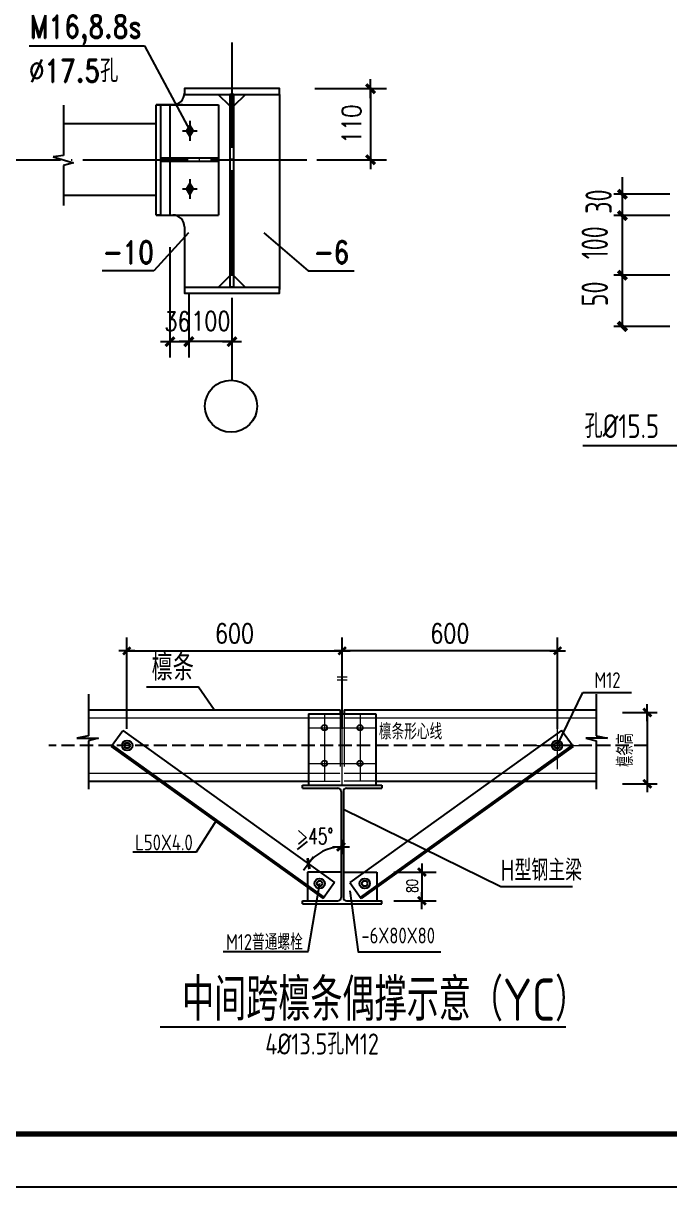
# Model space of a CAD drawing. Extents: x 69728788 to 150163257, y 20675998 to 43663798.
# Drawn here: x 75104418 to 75116666, y 20675998 to 20698041 of the extents above; entities that cross this region are included whole.
import ezdxf
from ezdxf.enums import TextEntityAlignment as Align

# ---------------------------------------------------------------- set-up
doc = ezdxf.new("R2010")
doc.units = 0
doc.header["$LTSCALE"] = 1000
doc.header["$MEASUREMENT"] = 0
for name, pattern in [('CENTER', [2, 1.25, -0.25, 0.25, -0.25]), ('CENTERX2', [101.6, 63.5, -12.7, 12.7, -12.7]), ('DASH', [0.35, 0.25, -0.1]), ('DASHED2', [0.375, 0.25, -0.125]), ('DOTE', [2.42, 2, -0.2, 0.02, -0.2])]:
    doc.linetypes.add(name, pattern=pattern)
doc.layers.get('0').update_dxf_attribs({"linetype": 'CONTINUOUS'})
doc.layers.get('DEFPOINTS').update_dxf_attribs({"linetype": 'CONTINUOUS'})
for name, color, linetype in [('AXIS', 3, 'CONTINUOUS'), ('CENTER', 4, 'CENTER'), ('DOTE', 251, 'DOTE'), ('PUB_DIM', 3, 'CONTINUOUS'), ('PUB_TEXT', 7, 'CONTINUOUS'), ('PUB_TITLE', 4, 'CONTINUOUS'), ('一般文字', 6, 'CONTINUOUS'), ('墙线', 2, 'CONTINUOUS'), ('尺寸', 3, 'CONTINUOUS')]:
    doc.layers.add(name, color=color, linetype=linetype)
doc.layers.add('系杆支撑', color=2, linetype='CONTINUOUS', lineweight=25)
doc.layers.add('轴线', color=1, linetype='CENTERX2', lineweight=13)
doc.styles.add('_HZTXT', font='tssdeng.shx', dxfattribs={"width": 0.8, "bigfont": 'tssdchn.shx'})
doc.styles.add('DIM_FONT', font='SIMPLEX.shx', dxfattribs={"width": 0.8})
doc.styles.add('hztxt', font='romand_pkpm', dxfattribs={"bigfont": 'hztxt'})
doc.styles.add('TSSD_Dimension', font='Tssdeng.shx', dxfattribs={"width": 0.7, "bigfont": 'hztxt.shx'})
doc.styles.add('TSSD_Rein', font='atssdeng.shx', dxfattribs={"width": 0.7, "bigfont": 'atssdchn.shx'})
doc.styles.add('正文', font='romans.shx', dxfattribs={"width": 0.71, "bigfont": 'hztxt.shx'})
doc.dimstyles.new('DIMN$0', dxfattribs={"dimtxt": 300, "dimasz": 1, "dimexe": 250, "dimexo": 300, "dimgap": 150, "dimtad": 1, "dimdec": 0, "dimdsep": 46, "dimtxsty": 'DIM_FONT', "dimblk": '_DIMX', "dimcen": 2.5, "dimclrt": 7, "dimadec": 0, "dimazin": 0, "dimtfac": 1, "dimtdec": 0, "dimtix": 1, "dimtmove": 2, "dimatfit": 3, "dimldrblk": '_DIMX', "dimfxl": 1, "dimtolj": 1, "dimtzin": 0, "dimarcsym": 0})
doc.dimstyles.new('副本(10)WGH', dxfattribs={"dimscale": 1.2, "dimtxt": 300, "dimasz": 1, "dimexe": 250, "dimexo": 300, "dimgap": 150, "dimtad": 1, "dimdec": 0, "dimlfac": 0.1, "dimzin": 0, "dimdsep": 46, "dimtxsty": 'DIM_FONT', "dimblk1": '_DIMX', "dimblk2": '_DIMX', "dimsah": 1, "dimcen": 0.09, "dimclrd": 3, "dimclre": 3, "dimclrt": 7, "dimadec": 0, "dimazin": 0, "dimtfac": 1, "dimtdec": 0, "dimtix": 1, "dimtmove": 2, "dimatfit": 3, "dimldrblk": '_DIMX', "dimfxl": 1, "dimtolj": 1, "dimtzin": 0, "dimarcsym": 0})

# ---------------------------------------------------------------- blocks, each defined once
blk = doc.blocks.new('_DIMX')
blk.add_line((-150, 0), (150, 0))
at = {"const_width": 50}
blk.add_lwpolyline([(-70, -70), (70, 70)], dxfattribs=at)
blk = doc.blocks.new('*D7963')
at = {"layer": 'DEFPOINTS', "color": 0, "ltscale": 100}
for p in [(75109583, 20696802), (75109621, 20695456), (75110998, 20695456)]:
    blk.add_point(p, dxfattribs=at)
at = {"layer": 'PUB_DIM', "color": 3, "lineweight": -2, "ltscale": 100}
for p, q in [((75109943, 20696802), (75111298, 20696802)), ((75110998, 20696801), (75110998, 20695457)), ((75109981, 20695456), (75111298, 20695456))]:
    blk.add_line(p, q, dxfattribs=at)
at = {"layer": 'PUB_DIM', "color": 3, "lineweight": -2, "ltscale": 100, "xscale": 1.2, "yscale": 1.2, "zscale": 1.2}
for p, rotation in [((75110998, 20696802), 90), ((75110998, 20695456), 270)]:
    blk.add_blockref('_DIMX', p, dxfattribs=dict(at, rotation=rotation))
at = {"layer": 'PUB_DIM', "color": 7, "lineweight": 20, "ltscale": 100, "insert": (75110638, 20696129), "char_height": 360, "attachment_point": 5, "rotation": 90, "style": 'DIM_FONT'}
blk.add_mtext('\\A1;110', dxfattribs=at)
blk = doc.blocks.new('*D7964')
at = {"layer": 'DEFPOINTS', "color": 0, "ltscale": 100}
for p in [(75108372, 20693115), (75107555, 20692906), (75107555, 20692009)]:
    blk.add_point(p, dxfattribs=at)
at = {"layer": 'PUB_DIM', "color": 3, "lineweight": -2, "ltscale": 100}
for p, q in [((75108372, 20692755), (75108372, 20691709)), ((75107555, 20692546), (75107555, 20691709)), ((75108370, 20692009), (75107556, 20692009))]:
    blk.add_line(p, q, dxfattribs=at)
at = {"layer": 'PUB_DIM', "color": 3, "lineweight": -2, "ltscale": 100, "xscale": 1.2, "yscale": 1.2, "zscale": 1.2, "rotation": 180}
blk.add_blockref('_DIMX', (75107555, 20692009), dxfattribs=at)
at = {"layer": 'PUB_DIM', "color": 3, "lineweight": -2, "ltscale": 100, "xscale": 1.2, "yscale": 1.2, "zscale": 1.2}
blk.add_blockref('_DIMX', (75108372, 20692009), dxfattribs=at)
at = {"layer": 'PUB_DIM', "color": 7, "lineweight": 20, "ltscale": 100, "insert": (75107973, 20692399), "char_height": 360, "attachment_point": 5, "style": 'DIM_FONT'}
blk.add_mtext('\\A1;100', dxfattribs=at)
blk = doc.blocks.new('*D7965')
at = {"layer": 'DEFPOINTS', "color": 0, "ltscale": 100}
for p in [(75107198, 20694157), (75107555, 20693263), (75107555, 20692009)]:
    blk.add_point(p, dxfattribs=at)
at = {"layer": 'PUB_DIM', "color": 3, "lineweight": -2, "ltscale": 100}
for p, q in [((75107198, 20693797), (75107198, 20691709)), ((75107555, 20692903), (75107555, 20691709)), ((75107197, 20692009), (75107196, 20692009)), ((75107198, 20692009), (75107555, 20692009)), ((75107556, 20692009), (75107558, 20692009))]:
    blk.add_line(p, q, dxfattribs=at)
at = {"layer": 'PUB_DIM', "color": 3, "lineweight": -2, "ltscale": 100, "xscale": 1.2, "yscale": 1.2, "zscale": 1.2}
blk.add_blockref('_DIMX', (75107198, 20692009), dxfattribs=at)
at = {"layer": 'PUB_DIM', "color": 3, "lineweight": -2, "ltscale": 100, "xscale": 1.2, "yscale": 1.2, "zscale": 1.2, "rotation": 180}
blk.add_blockref('_DIMX', (75107555, 20692009), dxfattribs=at)
at = {"layer": 'PUB_DIM', "color": 7, "lineweight": 20, "ltscale": 100, "insert": (75107339, 20692391), "char_height": 360, "attachment_point": 5, "style": 'DIM_FONT'}
blk.add_mtext('\\A1;36', dxfattribs=at)
blk = doc.blocks.new('*D7970')
at = {"layer": 'AXIS', "color": 0, "lineweight": -2}
for p, q in [((75110460, 20684675), (75110460, 20686401)), ((75114542, 20684675), (75114542, 20686401)), ((75114541, 20686151), (75110461, 20686151))]:
    blk.add_line(p, q, dxfattribs=at)
at = {"layer": 'DEFPOINTS', "color": 0}
for p in [(75110460, 20686151), (75110460, 20684375), (75114542, 20684375)]:
    blk.add_point(p, dxfattribs=at)
at = {"layer": 'AXIS', "color": 0, "lineweight": -2, "rotation": 180}
blk.add_blockref('_DIMX', (75110460, 20686151), dxfattribs=at)
at = {"layer": 'AXIS', "color": 0, "lineweight": -2}
blk.add_blockref('_DIMX', (75114542, 20686151), dxfattribs=at)
at = {"layer": 'AXIS', "color": 7, "insert": (75112501, 20686481), "char_height": 360, "attachment_point": 5, "style": 'DIM_FONT'}
blk.add_mtext('\\A1;600', dxfattribs=at)

msp = doc.modelspace()

# ---------------------------------------------------------------- hatches: boundary and pattern name
at = {"layer": '系杆支撑'}
h = msp.add_hatch(color=256, dxfattribs=at)
h.paths.add_polyline_path([(75107574.2, 20696104.8), (75107511, 20696002), (75107574.2, 20696002)])
h.paths.add_polyline_path([(75107600.2, 20696062.7), (75107574.2, 20696104.8), (75107574.2, 20696006.8)])
h.paths.add_polyline_path([(75107600.2, 20696062.7), (75107574.2, 20696006.8), (75107574.2, 20696002), (75107637.5, 20696002)])
h.paths.add_polyline_path([(75107637.5, 20696002), (75107574.2, 20696002), (75107574.2, 20695899.2)])
h.paths.add_polyline_path([(75107574.2, 20696002), (75107511, 20696002), (75107574.2, 20695899.2)])
h = msp.add_hatch(color=256, dxfattribs=at)
h.paths.add_polyline_path([(75107574.2, 20695004.7), (75107511, 20694901.9), (75107574.2, 20694901.9)])
h.paths.add_polyline_path([(75107600.2, 20694962.6), (75107574.2, 20695004.7), (75107574.2, 20694906.6)])
h.paths.add_polyline_path([(75107600.2, 20694962.6), (75107574.2, 20694906.6), (75107574.2, 20694901.9), (75107637.5, 20694901.9)])
h.paths.add_polyline_path([(75107637.5, 20694901.9), (75107574.2, 20694901.9), (75107574.2, 20694799.1)])
h.paths.add_polyline_path([(75107574.2, 20694901.9), (75107511, 20694901.9), (75107574.2, 20694799.1)])

# ---------------------------------------------------------------- linework, layer by layer
for p, q in [((75104532.9, 20697616.4), (75106716.5, 20697616.4)), ((75106716.5, 20697616.4), (75107574.2, 20696009.3)), ((75107471.4, 20696694.2), (75107471.4, 20696717.2)), ((75108332.6, 20696474.2), (75108112.5, 20696694.2)), ((75108410.6, 20696694.2), (75108332.6, 20696694.2)), ((75108410.6, 20696474.2), (75108630.6, 20696694.2)), ((75109271.7, 20696694.2), (75109271.7, 20692994.2)), ((75107471.4, 20694186.8), (75107471.4, 20692994.2)), ((75107551.5, 20694073), (75106889.3, 20693351.5)), ((75108974.8, 20694073), (75109817, 20693351.5)), ((75106889.3, 20693351.5), (75105911.2, 20693351.5)), ((75108332.6, 20693257.4), (75108112.5, 20693037.4)), ((75108410.6, 20693257.4), (75108630.6, 20693037.4)), ((75109817, 20693351.5), (75110688, 20693351.5)), ((75108410.6, 20693037.4), (75108332.6, 20693037.4)), ((75105651.7, 20685327.6, 6.9), (75105651.7, 20684538.1, 6.9)), ((75115269.3, 20685327.6, 6.9), (75115269.3, 20684538.1, 6.9)), ((75105651.7, 20685031.9, 6.9), (75110423, 20685031.9, 6.9)), ((75109823, 20684956.9, 6.9), (75111098, 20684956.9, 6.9)), ((75109823, 20684956.9, 6.9), (75109823, 20683606.9, 6.9)), ((75110423, 20685031.9, 6.9), (75110423, 20684956.9, 6.9)), ((75110498, 20685031.9, 6.9), (75110498, 20684956.9, 6.9)), ((75110498, 20685031.9, 6.9), (75115269.3, 20685031.9, 6.9)), ((75111098, 20684956.9, 6.9), (75111098, 20683606.9, 6.9)), ((75106084.7, 20684337.8, 6.9), (75106303.9, 20684642.1, 6.9)), ((75106303.9, 20684642.1, 6.9), (75110317.5, 20681764.8, 6.9)), ((75114617.1, 20684642.1, 6.9), (75110603.5, 20681764.8, 6.9)), ((75114836.3, 20684337.8, 6.9), (75114617.1, 20684642.1, 6.9)), ((75105651.7, 20684538.1, 6.9), (75105433.6, 20684497.3, 6.9)), ((75105433.6, 20684497.3, 6.9), (75105842.4, 20684497.3, 6.9)), ((75105842.4, 20684497.3, 6.9), (75105651.7, 20684442.9, 6.9)), ((75105651.7, 20684442.9, 6.9), (75105651.7, 20683530.9, 6.9)), ((75115487.3, 20684497.3, 6.9), (75115078.6, 20684497.3, 6.9)), ((75115078.6, 20684497.3, 6.9), (75115269.3, 20684442.9, 6.9)), ((75115269.3, 20684538.1, 6.9), (75115487.3, 20684497.3, 6.9)), ((75115269.3, 20684442.9, 6.9), (75115269.3, 20683530.9, 6.9)), ((75106084.7, 20684337.8, 6.9), (75110098.3, 20681460.5, 6.9)), ((75106102.2, 20684362.2, 6.9), (75110115.8, 20681484.9, 6.9)), ((75114818.7, 20684362.2, 6.9), (75110805.2, 20681484.9, 6.9)), ((75114836.3, 20684337.8, 6.9), (75110822.7, 20681460.5, 6.9)), ((75105651.7, 20683681.9, 6.9), (75109823, 20683681.9, 6.9)), ((75109710.5, 20683606.9, 6.9), (75111210.5, 20683606.9, 6.9)), ((75109710.5, 20683546.9, 6.9), (75109710.5, 20683606.9, 6.9)), ((75109710.5, 20683546.9, 6.9), (75110378, 20683546.9, 6.9)), ((75110543, 20683546.9, 6.9), (75111210.5, 20683546.9, 6.9)), ((75111098, 20683681.9, 6.9), (75115269.3, 20683681.9, 6.9)), ((75111210.5, 20683606.9, 6.9), (75111210.5, 20683546.9, 6.9)), ((75110438, 20683486.9, 6.9), (75110438, 20681476.8, 6.9)), ((75110483, 20683486.9, 6.9), (75110483, 20681476.8, 6.9)), ((75109795.7, 20682539.1, 6.9), (75109607.4, 20682386.6, 6.9)), ((75110438, 20681960.1, 6.9), (75109801.4, 20681960.1, 6.9)), ((75109801.4, 20681960.1, 6.9), (75109801.4, 20681416.8, 6.9)), ((75110483, 20681960.1, 6.9), (75111119.6, 20681960.1, 6.9)), ((75111119.6, 20681960.1, 6.9), (75111119.6, 20681416.8, 6.9)), ((75110317.5, 20681764.8, 6.9), (75110098.3, 20681460.5, 6.9)), ((75110603.5, 20681764.8, 6.9), (75110822.7, 20681460.5, 6.9)), ((75109710.5, 20681416.8, 6.9), (75110378, 20681416.8, 6.9)), ((75109710.5, 20681356.8, 6.9), (75109710.5, 20681416.8, 6.9)), ((75109710.5, 20681356.8, 6.9), (75111210.5, 20681356.8, 6.9)), ((75110543, 20681416.8, 6.9), (75111210.5, 20681416.8, 6.9)), ((75111210.5, 20681356.8, 6.9), (75111210.5, 20681416.8, 6.9)), ((75107011.8, 20679029.4, 6.9), (75114697.4, 20679029.4, 6.9))]:
    msp.add_line(p, q)
at = {"color": 3}
for p, q in [((75105177.6, 20695537.9), (75104985.7, 20695509)), ((75104985.7, 20695509), (75105367.7, 20695394.1)), ((75105367.7, 20695394.1), (75105177.6, 20695345.1))]:
    msp.add_line(p, q, dxfattribs=at)
at = {"color": 7}
for p, q in [((75115769.1, 20692297.2), (75115769.1, 20695124.7)), ((75116665.7, 20694801.5), (75115607.5, 20694801.5)), ((75116665.7, 20694397.6), (75115607.5, 20694397.6)), ((75116665.7, 20693266.6), (75115607.5, 20693266.6)), ((75116665.7, 20692297.2), (75115607.5, 20692297.2)), ((75116914, 20690037.2), (75115017, 20690037.2))]:
    msp.add_line(p, q, dxfattribs=at)
at = {"linetype": 'DASH'}
msp.add_line((75116240.7, 20684356.9, 6.9), (75104902.4, 20684356.9, 6.9), dxfattribs=at)
at = {"ltscale": 100}
msp.add_line((75113463.7, 20681677.6, 6.9), (75110483, 20683147, 6.9), dxfattribs=at)
msp.add_lwpolyline([(75108332.6, 20693037.4), (75107471.4, 20693037.4), (75107471.4, 20692929.4), (75109271.7, 20692929.4), (75109271.7, 20693037.4), (75108410.6, 20693037.4), (75108410.6, 20696694.2), (75109271.7, 20696694.2), (75109271.7, 20696802.2), (75107471.4, 20696802.2), (75107471.4, 20696694.2), (75108332.6, 20696694.2)], close=True)
at = {"color": 7, "const_width": 72.7}
for points in [[(75115688.3, 20694882.3), (75115849.9, 20694720.7)], [(75115688.3, 20694882.3), (75115849.9, 20694720.7)], [(75115688.3, 20694478.4), (75115849.9, 20694316.8)], [(75115688.3, 20694478.4), (75115849.9, 20694316.8)], [(75115688.3, 20693347.4), (75115849.9, 20693185.9)], [(75115688.3, 20693347.4), (75115849.9, 20693185.9)], [(75115688.3, 20692378), (75115849.9, 20692216.4)], [(75115688.3, 20692378), (75115849.9, 20692216.4)]]:
    msp.add_lwpolyline(points, dxfattribs=at)
at = {"const_width": 33.3, "elevation": 6.9}
msp.add_lwpolyline([(75107011.8, 20679029.4), (75114697.4, 20679029.4)], dxfattribs=at)
for centre, radius in [((75108355, 20690785.1), 493.7), ((75110123, 20684694.4, 6.9), 52.5), ((75110798, 20684694.4, 6.9), 52.5), ((75106389, 20684356.9, 6.9), 97.4), ((75106389, 20684356.9, 6.9), 52.5), ((75114532, 20684356.9, 6.9), 97.4), ((75114532, 20684356.9, 6.9), 52.5), ((75110123, 20684019.4, 6.9), 52.5), ((75110798, 20684019.4, 6.9), 52.5), ((75110033.6, 20681742.3, 6.9), 97.4), ((75110033.6, 20681742.3, 6.9), 52.5), ((75110887.4, 20681742.3, 6.9), 97.4), ((75110887.4, 20681742.3, 6.9), 52.5)]:
    msp.add_circle(centre, radius)
for centre, radius, start, end in [((75107251.4, 20696717.2), 220, 270, 0), ((75107251.4, 20694186.8), 220, 0, 90), ((75110378, 20683486.9, 6.9), 60, 0, 90), ((75110543, 20683486.9, 6.9), 60, 90, 180), ((75110378, 20681476.8, 6.9), 60, 270, 0), ((75110543, 20681476.8, 6.9), 60, 180, 270)]:
    msp.add_arc(centre, radius, start, end)
at = {"layer": 'CENTER'}
for p, q in [((75110483, 20682481.8, 6.9), (75110438, 20682481.8, 6.9)), ((75110460.5, 20682572.5, 6.9), (75110460.5, 20682300.9, 6.9))]:
    msp.add_line(p, q, dxfattribs=at)
at = {"layer": 'DOTE', "color": 1, "linetype": 'DOTE'}
for p, q in [((75108371.9, 20697677.8), (75108371.4, 20691278.9)), ((75103125.3, 20695455.4), (75109791.5, 20695455.7))]:
    msp.add_line(p, q, dxfattribs=at)
at = {"layer": 'PUB_DIM'}
for p, q in [((75115771.8, 20684981.3, 6.9), (75116426.3, 20684981.3, 6.9)), ((75116240.7, 20684979.1, 6.9), (75116240.7, 20683631.2, 6.9)), ((75115771.8, 20683631.2, 6.9), (75116426.3, 20683631.2, 6.9)), ((75111441, 20681960.1, 6.9), (75112239.6, 20681960.1, 6.9)), ((75111971.8, 20681961.2, 6.9), (75111971.8, 20681962.3, 6.9)), ((75111971.8, 20681960.1, 6.9), (75111971.8, 20681416.8, 6.9)), ((75111441, 20681416.8, 6.9), (75112239.6, 20681416.8, 6.9)), ((75111971.8, 20681415.7, 6.9), (75111971.8, 20681414.7, 6.9))]:
    msp.add_line(p, q, dxfattribs=at)
at = {"layer": 'PUB_TEXT'}
msp.add_arc((75110438, 20681678.4, 6.9), 758, 90.08099, 144.28283, dxfattribs=at)
at = {"layer": 'PUB_TITLE'}
msp.add_lwpolyline([(75041786, 20675997.7), (75130986, 20675997.7), (75130986, 20717997.7), (75041786, 20717997.7)], close=True, dxfattribs=at)
at = {"layer": 'PUB_TITLE', "const_width": 100}
msp.add_lwpolyline([(75044286, 20676997.7), (75129986, 20676997.7), (75129986, 20716997.7), (75044286, 20716997.7)], close=True, dxfattribs=at)
at = {"layer": '墙线'}
for p, q in [((75114532, 20684356.9, 6.9), (75115019.9, 20685360.9, 6.9)), ((75115019.9, 20685360.9, 6.9), (75115941.3, 20685360.9, 6.9))]:
    msp.add_line(p, q, dxfattribs=at)
at = {"layer": '尺寸'}
msp.add_line((75114824.4, 20681677.6, 6.9), (75113463.7, 20681677.6, 6.9), dxfattribs=at)
at = {"layer": '尺寸', "elevation": 6.9}
for points in [[(75108037.3, 20685031.9), (75107740.2, 20685465.2), (75106752.1, 20685465.2)], [(75108082.2, 20682941.6), (75107695.4, 20682338.1), (75106493.5, 20682338.1)], [(75110033.6, 20681742.3), (75109808.6, 20680448.8), (75108206.4, 20680448.8)], [(75110602.9, 20681606.8), (75110762.5, 20680446.5), (75112329.5, 20680446.5)]]:
    msp.add_lwpolyline(points, dxfattribs=at)
at = {"layer": '尺寸'}
msp.add_solid([(75108082, 20682941.6, 6.9), (75108082.4, 20682942.6, 6.9), (75108082.3, 20682941.5, 6.9)], dxfattribs=at)
at = {"layer": '系杆支撑'}
for p, q in [((75105177.6, 20696490.7), (75105177.6, 20695537.9)), ((75106936.8, 20696497.1), (75107026.8, 20696497.1)), ((75106936.8, 20694406.8), (75106936.8, 20696497.1)), ((75107434.1, 20696497.1), (75106936.8, 20696497.1)), ((75107026.8, 20696497.1), (75108114.5, 20696497)), ((75107026.8, 20694406.8), (75107026.8, 20696497.1)), ((75107198.1, 20696497.1), (75107198.1, 20694406.8)), ((75108114.5, 20696497), (75108114.4, 20694406.8)), ((75106936.8, 20696136.5), (75105177.6, 20696136.5)), ((75107574.2, 20696104.8), (75107511, 20696002)), ((75107574.2, 20696189.8), (75107574.2, 20695814.3)), ((75107574.2, 20696104.8), (75107637.5, 20696002)), ((75107436.1, 20696002), (75107712.4, 20696002)), ((75107574.2, 20695899.2), (75107511, 20696002)), ((75107574.2, 20695899.2), (75107637.5, 20696002)), ((75108114.4, 20695482.6), (75107026.8, 20695482.6)), ((75107026.8, 20695428.6), (75108114.4, 20695428.5)), ((75105177.6, 20695345.1), (75105177.6, 20694585.1)), ((75107574.2, 20695004.7), (75107511, 20694901.9)), ((75107574.2, 20695089.6), (75107574.2, 20694714.2)), ((75107574.2, 20695004.7), (75107637.5, 20694901.9)), ((75106936.8, 20694774.7), (75105177.5, 20694774.7)), ((75107436.1, 20694901.9), (75107712.4, 20694901.9)), ((75107574.2, 20694799.1), (75107511, 20694901.9)), ((75107574.2, 20694799.1), (75107637.5, 20694901.9)), ((75107026.8, 20694406.8), (75106936.8, 20694406.8)), ((75106936.8, 20694406.8), (75107434.1, 20694406.8)), ((75107026.8, 20694406.8), (75108114.4, 20694406.8)), ((75107026.8, 20694406.8), (75108114.4, 20694406.8))]:
    msp.add_line(p, q, dxfattribs=at)
at = {"layer": '轴线', "ltscale": 0.02}
for p, q in [((75110460.5, 20683606.9, 6.9), (75110460.5, 20686321.1, 6.9)), ((75110123, 20684956.9, 6.9), (75110123, 20683606.9, 6.9)), ((75110798, 20684956.9, 6.9), (75110798, 20683606.9, 6.9)), ((75109823, 20684694.4, 6.9), (75111098, 20684694.4, 6.9)), ((75113983.9, 20684356.9, 6.9), (75115032.9, 20684356.9, 6.9)), ((75109823, 20684019.4, 6.9), (75111098, 20684019.4, 6.9))]:
    msp.add_line(p, q, dxfattribs=at)
at = {"layer": '轴线'}
for p, q in [((75110367.6, 20685659.3, 6.9), (75110553.4, 20685659.3, 6.9)), ((75110367.6, 20685603.6, 6.9), (75110553.4, 20685603.6, 6.9))]:
    msp.add_line(p, q, dxfattribs=at)
at = {"layer": '轴线', "linetype": 'DASHED2', "ltscale": 0.04}
for p, q in [((75105651.7, 20684881.9, 6.9), (75110423, 20684881.9, 6.9)), ((75110498, 20684881.9, 6.9), (75115269.3, 20684881.9, 6.9)), ((75105651.7, 20683831.9, 6.9), (75110423, 20683831.9, 6.9)), ((75110498, 20683831.9, 6.9), (75115269.3, 20683831.9, 6.9))]:
    msp.add_line(p, q, dxfattribs=at)
at = {"layer": '轴线', "linetype": 'DASHED2', "ltscale": 4}
for p, q in [((75110423, 20684956.9, 6.9), (75110423, 20683681.9, 6.9)), ((75110498, 20684956.9, 6.9), (75110498, 20683681.9, 6.9)), ((75109823, 20683681.9, 6.9), (75110423, 20683681.9, 6.9)), ((75111098, 20683681.9, 6.9), (75110498, 20683681.9, 6.9))]:
    msp.add_line(p, q, dxfattribs=at)
at = {"layer": '轴线', "ltscale": 50}
msp.add_line((75114532, 20684784.7, 6.9), (75114532, 20683910.8, 6.9), dxfattribs=at)

# ---------------------------------------------------------------- block references
at = {"layer": 'PUB_DIM', "xscale": 1.07145357131958, "yscale": 1.07145357131958, "zscale": 1.07145357}
for p, rotation in [((75116240.7, 20684981.3, 6.9), 90), ((75116240.7, 20683631.2, 6.9), 270), ((75111971.8, 20681960.1, 6.9), 270), ((75111971.8, 20681416.8, 6.9), 90)]:
    msp.add_blockref('_DIMX', p, dxfattribs=dict(at, rotation=rotation))
at = {"layer": 'PUB_TEXT', "yscale": 1.07145357131958, "zscale": 1.07145357}
for p, xscale, rotation in [((75110438, 20682436.4, 6.9), 1.071453570692658, 0.04049385563440457), ((75109821.9, 20682120.1, 6.9), 1.071453571307022, 234.3233202485111)]:
    msp.add_blockref('_DIMX', p, dxfattribs=dict(at, xscale=xscale, rotation=rotation))

# ---------------------------------------------------------------- texts
at = {"color": 7, "style": 'TSSD_Rein', "width": 0.7}
for s, p in [('30', (75115318.7, 20694661.9)), ('100', (75115245.3, 20693882.8)), ('50', (75115245.3, 20692913.4))]:
    msp.add_text(s, height=500, rotation=90, dxfattribs=at).set_placement(p, align=Align.MIDDLE_CENTER)
at = {"attachment_point": 5, "rotation": 90, "style": '正文'}
for s, insert, char_height in [('\\A1;檩条高', (75115822.5, 20684272.1, 6.9), 300.01), ('\\A1;80', (75111785.9, 20681693.6, 6.9), 214.29)]:
    msp.add_mtext(s, dxfattribs=dict(at, insert=insert, char_height=char_height))
at = {"insert": (75109944.9, 20682638.7, 6.9), "char_height": 300.01, "attachment_point": 5, "style": '正文'}
msp.add_mtext('\\A1;>45%%d', dxfattribs=at)
at = {"layer": 'PUB_TEXT', "width": 0.8}
for s, height, style, p in [('孔%%c15.5', 450, 'TSSD_Rein', (75115052.9, 20690183.2)), ('孔%%c15.5', 450, 'TSSD_Rein', (75115052.9, 20690183.2)), ('檩条', 500, 'TSSD_Dimension', (75106850.2, 20685588.2, 6.9)), ('M12', 300.01, 'TSSD_Dimension', (75115239.4, 20685445.6, 6.9)), ('檩条形心线', 300.01, 'TSSD_Dimension', (75111155.7, 20684470.9, 6.9)), ('L50X4.0', 300.01, 'TSSD_Dimension', (75106538.4, 20682370.4, 6.9)), ('H型钢主梁', 400, 'TSSD_Dimension', (75113460.9, 20681794.1, 6.9)), ('-6X80X80', 300.01, 'TSSD_Dimension', (75110825.1, 20680607.2, 6.9)), ('M12普通螺栓', 300.01, 'TSSD_Dimension', (75108259.5, 20680483.6, 6.9)), ('4%%C13.5孔M12', 400, 'TSSD_Dimension', (75109003.6, 20678502.4, 6.9))]:
    msp.add_text(s, height=height, dxfattribs=dict(at, style=style)).set_placement(p)
at = {"layer": '一般文字', "color": 6, "linetype": 'Continuous', "lineweight": -3, "style": 'hztxt', "width": 0.8}
for s, p in [('M16,8.8s', (75104542.9, 20697761)), ('%%c17.5孔', (75104526.3, 20696925.4)), ('-10', (75105931.6, 20693485.5)), ('-6', (75109927.1, 20693485.5))]:
    msp.add_text(s, height=432, dxfattribs=at).set_placement(p)
at = {"layer": '一般文字', "color": 7, "style": '_HZTXT', "width": 0.8}
msp.add_text('中间跨檩条偶撑示意（YC）', height=800, dxfattribs=at).set_placement((75107426.7, 20679142.5, 6.9))

# ---------------------------------------------------------------- dimensions: what is measured, and where the dimension line sits
at = {"layer": 'AXIS'}
msp.add_linear_dim(base=(75110460.5, 20686150.6, 6.9), p1=(75106379.3, 20684375.2, 6.9), p2=(75110460.5, 20684375.2, 6.9), text='600', dimstyle='DIMN$0', override={"dimtxt": 360}, dxfattribs=at).render()
dim = msp.add_linear_dim(base=(75110460.5, 20686150.6, 6.9), p1=(75114541.6, 20684375.2, 6.9), p2=(75110460.5, 20684375.2, 6.9), text='600', dimstyle='DIMN$0', override={"dimtxt": 360}, dxfattribs=at)
dim.commit()
dim.dimension.update_dxf_attribs({"geometry": '*D7970', "text_midpoint": (75112501.1, 20686480.6, 6.9)})
at = {"layer": 'PUB_DIM', "lineweight": 20, "ltscale": 100}
dim = msp.add_linear_dim(base=(75110998.3, 20695455.7), p1=(75109582.7, 20696802.2), p2=(75109621.2, 20695455.7), angle=90, text='110', dimstyle='副本(10)WGH', dxfattribs=at)
dim.commit()
dim.dimension.update_dxf_attribs({"geometry": '*D7963', "text_midpoint": (75110638.3, 20696129)})
dim = msp.add_linear_dim(base=(75107555.1, 20692008.5), p1=(75107198.1, 20694156.8), p2=(75107555.1, 20693262.5), dimstyle='副本(10)WGH', dxfattribs=at)
dim.commit()
dim.dimension.update_dxf_attribs({"geometry": '*D7965', "text_midpoint": (75107339, 20692390.6), "dimtype": 160})
dim = msp.add_linear_dim(base=(75107555.1, 20692008.5), p1=(75108371.6, 20693114.9), p2=(75107555.1, 20692906.1), angle=180, text='100', dimstyle='副本(10)WGH', dxfattribs=at)
dim.commit()
dim.dimension.update_dxf_attribs({"geometry": '*D7964', "text_midpoint": (75107972.8, 20692398.9), "dimtype": 160})

doc.saveas('drawing.dxf')
